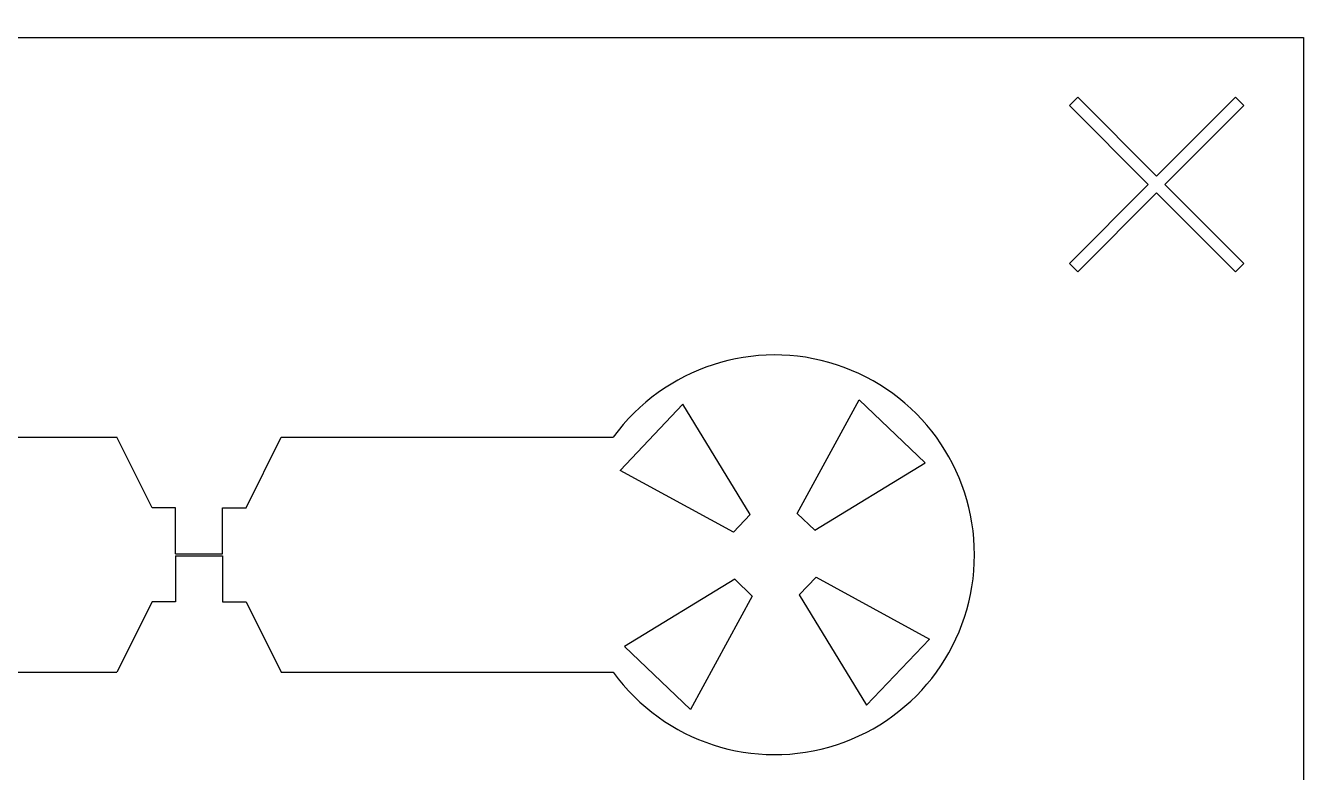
# Model space of a CAD drawing. Header units: inches. Extents: x -271009 to 5700, y -37000 to 38138.
# Drawn here: x -113822 to -108252, y -3223 to 0 of the extents above; entities that cross this region are included whole.
import ezdxf

# ---------------------------------------------------------------- set-up
doc = ezdxf.new("R2010")
doc.units = ezdxf.units.IN
doc.header["$MEASUREMENT"] = 0

msp = doc.modelspace()

# ---------------------------------------------------------------- linework, layer by layer
for p, q in [((-109278.5, -308.3), (-109314.4, -344.2)), ((-108937.6, -649.2), (-109278.5, -308.3)), ((-108596.7, -308.3), (-108937.6, -649.2)), ((-108560.8, -344.2), (-108596.7, -308.3)), ((-109314.4, -344.2), (-108973.5, -685.1)), ((-108901.7, -685.1), (-108560.8, -344.2)), ((-108973.5, -685.1), (-109314.4, -1026)), ((-109278.5, -1061.9), (-108937.6, -721)), ((-108937.6, -721), (-108596.7, -1061.9)), ((-108560.8, -1026), (-108901.7, -685.1)), ((-109278.5, -1061.9), (-109314.4, -1026)), ((-108596.7, -1061.9), (-108560.8, -1026)), ((-111255.5, -1919.5), (-110983.8, -1634.1)), ((-110692.8, -2110.5), (-110983.8, -1634.1)), ((-110489.9, -2105.5), (-110222.8, -1615.3)), ((-109937.4, -1886.9), (-110222.8, -1615.3)), ((-116385.3, -1776.3), (-113429, -1776.3)), ((-113276.7, -2080.7), (-113429, -1776.3)), ((-112870.7, -2080.7), (-112718.5, -1776.3)), ((-112718.5, -1776.3), (-111284.7, -1776.3)), ((-110413.8, -2177.9), (-109937.4, -1886.9)), ((-110765.3, -2186.6), (-111255.5, -1919.5)), ((-113175.2, -2080.7), (-113276.7, -2080.7)), ((-113175.2, -2279.1), (-113175.2, -2080.7)), ((-112972.2, -2279.1), (-112972.2, -2080.7)), ((-112972.2, -2080.7), (-112870.7, -2080.7)), ((-110765.3, -2186.6), (-110692.8, -2110.5)), ((-110413.8, -2177.9), (-110489.9, -2105.5)), ((-113175.2, -2279.1), (-112972.2, -2279.1)), ((-113175.2, -2288.4), (-112972.2, -2288.4)), ((-113175.2, -2288.4), (-113175.2, -2486.7)), ((-112972.2, -2288.4), (-112972.2, -2486.7)), ((-110760.2, -2389.6), (-111236.6, -2680.6)), ((-110760.2, -2389.6), (-110684.1, -2462)), ((-110408.7, -2380.9), (-110481.2, -2457)), ((-110408.7, -2380.9), (-109918.5, -2648)), ((-113276.7, -2486.7), (-113429, -2791.3)), ((-113175.2, -2486.7), (-113276.7, -2486.7)), ((-112972.2, -2486.7), (-112870.7, -2486.7)), ((-112870.7, -2486.7), (-112718.5, -2791.3)), ((-110684.1, -2462), (-110951.2, -2952.2)), ((-110481.2, -2457), (-110190.2, -2933.4)), ((-109918.5, -2648), (-110190.2, -2933.4)), ((-111236.6, -2680.6), (-110951.2, -2952.2)), ((-116385.3, -2791.3), (-113429, -2791.3)), ((-112718.5, -2791.3), (-111284.7, -2791.3))]:
    msp.add_line(p, q)
msp.add_lwpolyline([(-137000, 35000, 6), (-113000, 35000)], format="xyb", close=True)
msp.add_lwpolyline([(-108303.2, -8576.7), (-119366.8, -8576.7), (-119366.8, -50.7), (-108303.2, -50.7)], close=True)
msp.add_arc((-110587, -2283.8), 862.7, 216.0319, 143.9681)

doc.saveas('drawing.dxf')
